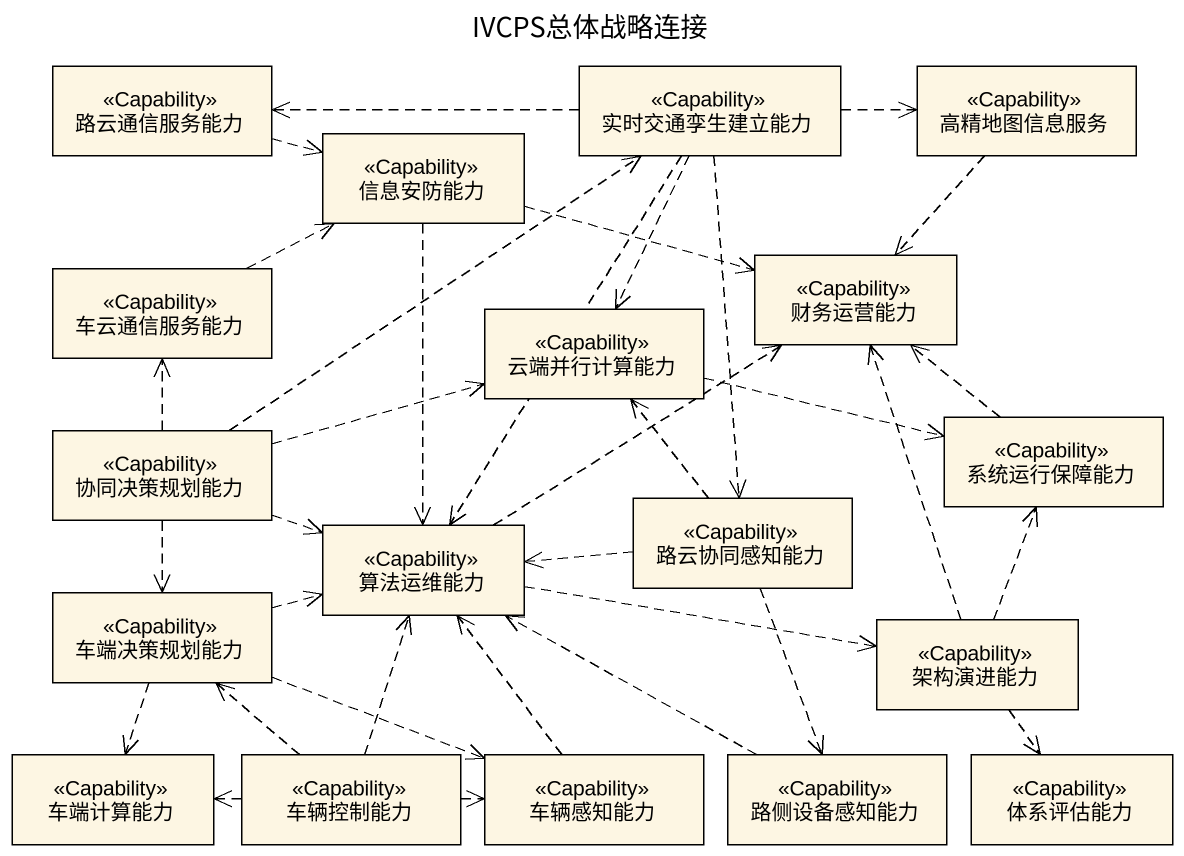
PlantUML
@startuml
title IVCPS总体战略连接
hide circle
hide empty members
class 路云通信服务能力 <<Capability>>
class 实时交通孪生建立能力 <<Capability>>
class 高精地图信息服务 <<Capability>>
class 信息安防能力 <<Capability>>
class 车云通信服务能力 <<Capability>>
class 财务运营能力 <<Capability>>
class 云端并行计算能力 <<Capability>>
class 协同决策规划能力 <<Capability>>
class 系统运行保障能力 <<Capability>>
class 算法运维能力 <<Capability>>
class 路云协同感知能力 <<Capability>>
class 车端决策规划能力 <<Capability>>
class 架构演进能力 <<Capability>>
class 车端计算能力 <<Capability>>
class 车辆控制能力 <<Capability>>
class 车辆感知能力 <<Capability>>
class 路侧设备感知能力 <<Capability>>
class 体系评估能力 <<Capability>>
路云通信服务能力 .right.> 信息安防能力
实时交通孪生建立能力 .left.> 路云通信服务能力
实时交通孪生建立能力 .right.> 高精地图信息服务
实时交通孪生建立能力 ..> 云端并行计算能力
实时交通孪生建立能力 ..> 算法运维能力
实时交通孪生建立能力 ..> 路云协同感知能力
高精地图信息服务 ..> 财务运营能力
信息安防能力 .right.> 财务运营能力
信息安防能力 ..> 算法运维能力
车云通信服务能力 .right.> 信息安防能力
云端并行计算能力 .right.> 系统运行保障能力
协同决策规划能力 .up.> 实时交通孪生建立能力
协同决策规划能力 .up.> 车云通信服务能力
协同决策规划能力 .right.> 云端并行计算能力
协同决策规划能力 .right.> 算法运维能力
协同决策规划能力 ..> 车端决策规划能力
系统运行保障能力 .up.> 财务运营能力
算法运维能力 .up.> 财务运营能力
算法运维能力 .right.> 架构演进能力
路云协同感知能力 .up.> 云端并行计算能力
路云协同感知能力 .left.> 算法运维能力
路云协同感知能力 ..> 路侧设备感知能力
车端决策规划能力 .right.> 算法运维能力
车端决策规划能力 ..> 车端计算能力
车端决策规划能力 .right.> 车辆感知能力
架构演进能力 .up.> 财务运营能力
架构演进能力 .up.> 系统运行保障能力
架构演进能力 ..> 体系评估能力
车辆控制能力 .up.> 算法运维能力
车辆控制能力 .up.> 车端决策规划能力
车辆控制能力 .left.> 车端计算能力
车辆控制能力 .right.> 车辆感知能力
车辆感知能力 .up.> 算法运维能力
路侧设备感知能力 .left.> 算法运维能力
@enduml
